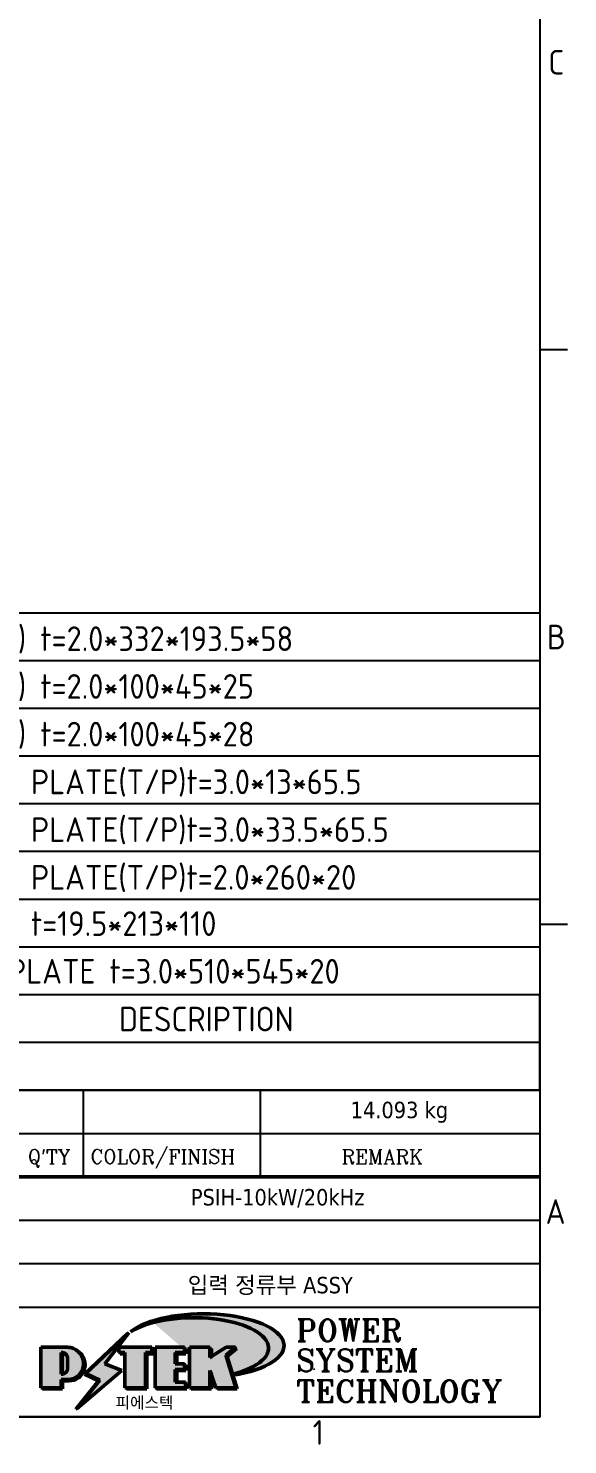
# Model space of a CAD drawing. Header units: inches. Extents: x 6934 to 18973, y 4254 to 7629.
# Drawn here: x 17697.6 to 17828.9, y 4273.2 to 4618.2 of the extents above; entities that cross this region are included whole.
import ezdxf
from ezdxf.enums import TextEntityAlignment as Align

# ---------------------------------------------------------------- set-up
doc = ezdxf.new("R2010")
doc.units = ezdxf.units.IN
doc.header["$MEASUREMENT"] = 0
doc.layers.add('입력 정류부 ASSY$0$경계(ISO)', color=7, linetype='Continuous', lineweight=25)
doc.layers.add('입력 정류부 ASSY$0$해치(ISO)', color=7, linetype='Continuous', lineweight=18)
doc.layers.add('입력 정류부 ASSY$0$기호(ISO)', color=5, linetype='Continuous', lineweight=25, true_color=0x0000ff)
doc.layers.add('입력 정류부 ASSY$0$제목(ISO)', color=5, linetype='Continuous', lineweight=50, true_color=0x0000ff)
doc.styles.add('입력 정류부 ASSY$0$HAN_370', font='', dxfattribs={"width": 2})
doc.styles.add('입력 정류부 ASSY$0$RC_284', font='ROMANC.shx')
doc.styles.add('입력 정류부 ASSY$0$ROMANT_294', font='romant.shx')
doc.styles.add('입력 정류부 ASSY$0$문자 텍스트_PSTEK_POSCO', font='isocp.shx')
doc.styles.add('입력 정류부 ASSY$0$텍스트 스타일198', font='tahoma.ttf')
doc.styles.get('입력 정류부 ASSY$0$HAN_370').set_extended_font_data('GulimChe')

# ---------------------------------------------------------------- blocks, each defined once
blk = doc.blocks.new('입력 정류부 ASSY$0$경계 Default Border')
at = {"layer": '입력 정류부 ASSY$0$경계(ISO)'}
for p, q in [((584.0000152587891, 140), (587.400016784668, 140)), ((584.0000152587891, 70), (587.400016784668, 70))]:
    blk.add_line(p, q, dxfattribs=at)
at = {"layer": '입력 정류부 ASSY$0$경계(ISO)', "flags": 128}
blk.add_lwpolyline([(10, 10), (10, 410), (584.0000152587891, 410), (584.0000152587891, 10), (10, 10)], dxfattribs=at)
at = {"layer": '입력 정류부 ASSY$0$경계(ISO)', "color": 2, "true_color": 0xffff00, "char_height": 3.00000011920929, "attachment_point": 7, "style": '입력 정류부 ASSY$0$문자 텍스트_PSTEK_POSCO'}
for s, insert in [('C', (585.0445395201642, 173.4713944559917)), ('B', (584.8782702028949, 103.4713944559917)), ('A', (584.7144008173592, 33.49284856929444)), ('1', (556.3610661041481, 6.59999988079071))]:
    blk.add_mtext(s, dxfattribs=dict(at, insert=insert))
blk = doc.blocks.new('입력 정류부 ASSY$0$제목 블록 PSTEK')
at = {"true_color": 0x848484}
for points in [[(317.2195697678507, 17.0593801673321), (322.0326348870767, 21.62682475217465), (322.2781991042243, 21.94392121864296), (317.0471853425802, 16.97985676345368), (318.7512090904202, 16.1899260703855), (316.0018030350395, 12.71868385740789), (316.3356552234328, 13.00206718743325), (318.9235935156908, 16.2694494742633)], [(321.9846681452406, 19.60711530335299), (321.4042753185749, 19.60711530335299), (321.4042753185749, 19.45905590879572), (321.9846681452406, 19.45905590879572)], [(324.6615819988275, 19.45905590879572), (325.4196460989604, 19.45905590879572), (325.4196460989604, 20.11051724484596), (325.2419748254881, 20.11051724484596), (325.2419748254881, 19.60711530335299), (324.4839107253602, 19.60711530335299), (324.4839107253602, 15.3430047401139), (322.1623394187076, 15.3430047401139), (322.1623394187076, 15.19494534555726), (324.6615819988275, 15.19494534555726)], [(328.2914414389548, 19.45905590879572), (329.4054050004294, 19.45905590879572), (329.4054050004294, 20.11051724484596), (329.2277337269622, 20.11051724484596), (329.2277337269622, 19.60711530335299), (328.1137701654877, 19.60711530335299), (328.1137701654877, 18.25543873810179), (328.2914414389548, 18.25543873810179)], [(332.5088862584528, 20.1105172448466), (332.3312149849806, 20.1105172448466), (332.3312149849806, 18.99741471888368), (332.5088862584528, 19.11081371413894)], [(335.6156307331414, 20.11051724484596), (335.2535118015555, 20.11051724484596), (334.2514536401189, 19.30614745124769), (335.4855464857051, 15.3430047401139), (333.1954852176545, 15.3430047401139), (333.2478643833523, 15.19494534555726), (335.6632177591723, 15.19494534555726), (334.4291249135862, 19.15808805669106)], [(328.2914414389548, 17.41554667867274), (329.4054050004294, 17.41554667867274), (329.4054050004294, 18.10737934354514), (329.2277337269622, 18.10737934354514), (329.2277337269622, 17.56360607323003), (328.1137701654877, 17.56360607323003), (328.1137701654877, 15.9944660761648), (328.2914414389548, 15.9944660761648)], [(332.5088862584528, 16.92964231796647), (332.3312149849806, 17.43186301645164), (332.3312149849806, 15.3430047401139), (330.0369607660135, 15.3430047401139), (330.0369607660135, 15.19494534555726), (332.5088862584528, 15.19494534555726)], [(329.5356972676428, 15.8464066816075), (329.3580259941756, 15.8464066816075), (329.3580259941756, 15.3430047401139), (325.8342124037171, 15.3430047401139), (325.8342124037171, 15.19494534555726), (329.5356972676428, 15.19494534555726)]]:
    blk.add_hatch(color=252, dxfattribs=at).paths.add_polyline_path(points)
at = {"true_color": 0x0000ff}
blk.add_hatch(color=5, dxfattribs=at).paths.add_polyline_path([(321.6183518841322, 17.4193704504104), (319.5281351041078, 18.24969419629727), (322.4505835294948, 22.02344462252142), (317.2195697678507, 17.0593801673321), (318.9235935156908, 16.2694494742633), (316.1741874603099, 12.79820726128571)])
at = {"true_color": 0xff0000}
h = blk.add_hatch(color=1, dxfattribs=at)
edge = h.paths.add_edge_path(flags=0)
edge.add_line((314.2242174273352, 19.60711530335299), (314.2242174273352, 17.00126995915134))
edge.add_line((314.2242174273352, 17.00126995915134), (314.3485873187598, 17.00126995915134))
edge.add_arc((314.3485873187598, 17.6527312952023), 0.6514613360509371, 270, 360)
edge.add_line((315.0000486548106, 17.6527312952023), (315.0000486548106, 18.95565396730211))
edge.add_arc((314.3485873187598, 18.95565396730212), 0.6514613360508712, 0, 90)
edge.add_line((314.3485873187598, 19.60711530335299), (314.2242174273352, 19.60711530335299))
edge = h.paths.add_edge_path()
edge.add_arc((314.9847713324306, 18.28938669179658), 1.969189947606664, 269.9999999999959, 450)
edge.add_line((314.9847713324306, 20.25857663940318), (311.7664314776902, 20.25857663940324))
edge.add_line((311.7664314776902, 20.25857663940324), (311.7664314776902, 15.3430047401139))
edge.add_line((311.7664314776902, 15.3430047401139), (314.2242174273352, 15.3430047401139))
edge.add_line((314.2242174273352, 15.3430047401139), (314.2242174273352, 16.32019674418991))
edge.add_line((314.2242174273352, 16.32019674418991), (314.9847713324307, 16.32019674418991))
at = {"true_color": 0x848484}
h = blk.add_hatch(color=252, dxfattribs=at)
edge = h.paths.add_edge_path()
edge.add_arc((314.9847713324309, 18.28938669179657), 1.969189947606666, 270, 406.8278729790604)
edge.add_arc((315.1624426058984, 18.1413272972396), 1.969189947606962, -90, 53.560984836317004, ccw=False)
edge.add_line((315.1624426058984, 16.17213734963263), (314.4018887008024, 16.17213734963263))
edge.add_line((314.4018887008024, 16.17213734963263), (314.4018887008024, 15.19494534555726))
edge.add_line((314.4018887008024, 15.19494534555726), (311.9441027511573, 15.19494534555726))
edge.add_line((311.9441027511573, 15.19494534555726), (311.9441027511573, 15.3430047401139))
edge.add_line((311.9441027511573, 15.3430047401139), (314.2242174273352, 15.3430047401139))
edge.add_line((314.2242174273352, 15.3430047401139), (314.2242174273352, 16.32019674418991))
edge.add_line((314.2242174273352, 16.32019674418991), (314.9847713324309, 16.32019674418991))
h = blk.add_hatch(color=252, dxfattribs=at)
edge = h.paths.add_edge_path()
edge.add_line((314.4018887008024, 19.45905590879572), (314.5262585922315, 19.45905590879572))
edge.add_arc((314.5262585922314, 18.80759457274939), 0.6514613360463194, 60.4189348879147, 90.00000000000318, ccw=False)
edge.add_arc((314.3485873187602, 18.95565396730057), 0.6514613360524251, 39.96992292766206, 90.00000000009999)
edge.add_line((314.3485873187591, 19.60711530335307), (314.2242174273352, 19.60711530335298))
edge.add_line((314.2242174273352, 19.60711530335299), (314.2242174273352, 17.00126995915134))
edge.add_line((314.2242174273352, 17.00126995915134), (314.3485873187591, 17.00126995915134))
edge.add_arc((314.3485873187568, 17.652731295233), 0.6514613360816299, 270.0000000002, 274.6930825552478)
edge.add_line((314.4018887008024, 17.0034541317032), (314.4018887008024, 19.45905590879572))
at = {"true_color": 0xff0000}
for points in [[(324.4839107253602, 19.60711530335299), (325.2419748254881, 19.60711530335299), (325.2419748254881, 20.25857663940324), (321.2266040451076, 20.25857663940324), (321.2266040451076, 19.60711530335299), (321.9846681452406, 19.60711530335299), (321.9846681452406, 15.3430047401139), (324.4839107253602, 15.3430047401139)], [(329.2277337269622, 20.25857663940324), (325.65654113025, 20.25857663940324), (325.65654113025, 15.3430047401139), (329.3580259941756, 15.3430047401139), (329.3580259941756, 15.9944660761648), (328.1137701654877, 15.9944660761648), (328.1137701654877, 17.56360607323003), (329.2277337269622, 17.56360607323003), (329.2277337269622, 18.25543873810179), (328.1137701654877, 18.25543873810179), (328.1137701654877, 19.60711530335299), (329.2277337269622, 19.60711530335299)], [(332.3312149849806, 20.25857663940324), (329.8592894925411, 20.25857663940324), (329.8592894925411, 15.3430047401139), (332.3312149849806, 15.3430047401139), (332.3312149849806, 17.4318630164523), (333.0701931098801, 15.3430047401139), (335.4855464857051, 15.3430047401139), (334.2514536401189, 19.30614745124769), (335.4379594596742, 20.25857663940324), (334.3071782107978, 20.25857663940324), (332.3312149849806, 18.99741471888304)]]:
    blk.add_hatch(color=1, dxfattribs=at).paths.add_polyline_path(points)
at = {"layer": '입력 정류부 ASSY$0$해치(ISO)', "true_color": 0x27d1fc}
h = blk.add_hatch(color=140, dxfattribs=at)
edge = h.paths.add_edge_path()
edge.add_ellipse((330.3660919371412, 20.15576403068321), major_axis=(9.100907360794343, 0), ratio=0.4069904968023172, start_angle=301.3098473703837, end_angle=507.7436900681698)
edge.add_ellipse((331.5340919371412, 20.4634168429492), major_axis=(-9.82350664112931, 0), ratio=0.3942600559756514, start_angle=111.51207141178469, end_angle=334.47025347086895, ccw=False)
edge.add_line((335.1363447531188, 16.8601935978785), (335.0955236905705, 16.99119398620872))
at = {"color": 180, "true_color": 0x3f00ff}
for p, q in [((182.4757929790549, 51.56524660363496), (372.4757929537551, 51.56524660363496)), ((316.9044520275131, 51.56524660363496), (316.9044520275127, 41.00524660363494)), ((338.4566026226726, 51.56524660363496), (338.4566026226727, 41.00524660363494)), ((372.4757929537551, 51.56524660363496), (372.4757929537551, 11.79100474011389)), ((182.475792979055, 46.2852466036349), (372.4757929537551, 46.28524660363492)), ((206.451475290024, 35.72524660363497), (372.4757929537551, 35.72524660363497)), ((255.917593136736, 30.44524660363498), (372.4757929537552, 30.44524660363501)), ((255.9175931367359, 25.16524660363502), (372.4757929537552, 25.165246603635)), ((182.475792979055, 11.79100474011392), (372.4757929537551, 11.79100474011389))]:
    blk.add_line(p, q, dxfattribs=at)
at = {"color": 7, "lineweight": 50}
blk.add_line((206.451475290024, 41.00524660363494), (372.4757929537551, 41.00524660363496), dxfattribs=at)
at = {"color": 7}
for p, q in [((322.2781991042243, 21.94392121864296), (317.0471853425802, 16.97985676345368)), ((322.4505835294948, 22.02344462252142), (317.2195697678507, 17.0593801673321)), ((317.2195697678507, 17.0593801673321), (322.0326348870767, 21.62682475217465)), ((319.5281351041078, 18.24969419629727), (322.4505835294948, 22.02344462252142)), ((322.0326348870767, 21.62682475217465), (322.2781991042243, 21.94392121864296)), ((311.7664314776902, 20.25900474011391), (311.7664314776902, 15.34300474011391)), ((314.9847713324309, 20.25857663940324), (311.7664314776902, 20.25857663940324)), ((314.9847713324309, 20.25857663940324), (311.7664314776902, 20.25857663940324)), ((311.7664314776902, 20.25857663940324), (311.7664314776902, 15.3430047401139)), ((314.2242174273352, 17.00126995915134), (314.2242174273352, 19.60711530335299)), ((314.2242174273352, 19.60711530335299), (314.3485873187591, 19.60711530335299)), ((314.3485873187591, 19.60711530335299), (314.2242174273352, 19.60711530335299)), ((314.2242174273352, 19.60711530335299), (314.2242174273352, 17.00126995915134)), ((314.2242174273352, 17.00126995915134), (314.2242174273352, 19.60711530335299)), ((314.2242174273352, 19.60711530335299), (314.3485873187591, 19.60711530335299)), ((314.4018887008024, 19.45905590879572), (314.5262585922314, 19.45905590879572)), ((314.4018887008024, 17.0034541317032), (314.4018887008024, 19.45905590879572)), ((325.2419748254881, 20.25857663940324), (321.2266040451076, 20.25857663940324)), ((321.2266040451076, 20.25857663940324), (321.2266040451076, 19.60711530335299)), ((325.2419748254881, 20.25857663940324), (321.2266040451076, 20.25857663940324)), ((321.2266040451076, 20.25857663940324), (321.2266040451076, 19.60711530335299)), ((321.2266040451076, 19.60711530335299), (321.9846681452406, 19.60711530335299)), ((321.2266040451076, 19.60711530335299), (321.9846681452406, 19.60711530335299)), ((321.4042753185749, 19.60711530335299), (321.4042753185749, 19.45905590879572)), ((321.9846681452406, 19.60711530335299), (321.4042753185749, 19.60711530335299)), ((321.4042753185749, 19.45905590879572), (321.9846681452406, 19.45905590879572)), ((321.9846681452406, 19.60711530335299), (321.9846681452406, 15.3430047401139)), ((321.9846681452406, 19.45905590879572), (321.9846681452406, 19.60711530335299)), ((321.9846681452406, 19.60711530335299), (321.9846681452406, 15.3430047401139)), ((324.4839107253602, 19.60711530335299), (325.2419748254881, 19.60711530335299)), ((324.4839107253602, 15.3430047401139), (324.4839107253602, 19.60711530335299)), ((325.2419748254881, 19.60711530335299), (324.4839107253602, 19.60711530335299)), ((324.4839107253602, 19.60711530335299), (324.4839107253602, 15.3430047401139)), ((324.4839107253602, 19.60711530335299), (325.2419748254881, 19.60711530335299)), ((324.4839107253602, 15.3430047401139), (324.4839107253602, 19.60711530335299)), ((324.6615819988275, 19.45905590879572), (325.4196460989604, 19.45905590879572)), ((324.6615819988275, 15.19494534555726), (324.6615819988275, 19.45905590879572)), ((325.2419748254881, 19.60711530335299), (325.2419748254881, 20.25857663940324)), ((325.2419748254881, 19.60711530335299), (325.2419748254881, 20.25857663940324)), ((325.4196460989604, 20.11051724484596), (325.2419748254881, 20.11051724484596)), ((325.2419748254881, 20.11051724484596), (325.2419748254881, 19.60711530335299)), ((325.4196460989604, 19.45905590879572), (325.4196460989604, 20.11051724484596)), ((329.2277337269622, 20.25857663940324), (325.65654113025, 20.25857663940324)), ((325.65654113025, 20.25857663940324), (325.65654113025, 15.3430047401139)), ((325.65654113025, 20.25857663940324), (325.65654113025, 15.3430047401139)), ((329.2277337269622, 20.25857663940324), (325.65654113025, 20.25857663940324)), ((328.1137701654877, 18.25543873810179), (328.1137701654877, 19.60711530335299)), ((328.1137701654877, 19.60711530335299), (329.2277337269622, 19.60711530335299)), ((329.2277337269622, 19.60711530335299), (328.1137701654877, 19.60711530335299)), ((328.1137701654877, 19.60711530335299), (328.1137701654877, 18.25543873810179)), ((328.1137701654877, 18.25543873810179), (328.1137701654877, 19.60711530335299)), ((328.1137701654877, 19.60711530335299), (329.2277337269622, 19.60711530335299)), ((328.2914414389548, 18.25543873810179), (328.2914414389548, 19.45905590879572)), ((328.2914414389548, 19.45905590879572), (329.4054050004294, 19.45905590879572)), ((329.2277337269622, 19.60711530335299), (329.2277337269622, 20.25857663940324)), ((329.2277337269622, 19.60711530335299), (329.2277337269622, 20.25857663940324)), ((329.4054050004294, 20.11051724484596), (329.2277337269622, 20.11051724484596)), ((329.2277337269622, 20.11051724484596), (329.2277337269622, 19.60711530335299)), ((329.4054050004294, 19.45905590879572), (329.4054050004294, 20.11051724484596)), ((332.3312149849806, 20.25857663940324), (329.8592894925411, 20.25857663940324)), ((329.8592894925411, 20.25857663940324), (329.8592894925411, 15.3430047401139)), ((329.8592894925411, 20.25857663940324), (329.8592894925411, 15.3430047401139)), ((332.3312149849806, 20.25857663940324), (329.8592894925411, 20.25857663940324)), ((334.3071782107978, 20.25857663940324), (332.3312149849806, 18.99741471888304)), ((332.3312149849806, 18.99741471888304), (332.3312149849806, 20.25857663940324)), ((334.3071782107978, 20.25857663940324), (332.3312149849806, 18.99741471888304)), ((332.3312149849806, 18.99741471888304), (332.3312149849806, 20.25857663940324)), ((332.5088862584528, 20.1105172448466), (332.3312149849806, 20.1105172448466)), ((332.3312149849806, 20.1105172448466), (332.3312149849806, 18.99741471888368)), ((332.3312149849806, 18.99741471888368), (332.5088862584528, 19.11081371413894)), ((332.5088862584528, 19.11081371413894), (332.5088862584528, 20.1105172448466)), ((334.2514536401189, 19.30614745124769), (335.4379594596742, 20.25857663940324)), ((334.2514536401189, 19.30614745124769), (335.4379594596742, 20.25857663940324)), ((335.2535118015555, 20.11051724484596), (334.2514536401189, 19.30614745124769)), ((335.4855464857051, 15.3430047401139), (334.2514536401189, 19.30614745124769)), ((334.2514536401189, 19.30614745124769), (335.4855464857051, 15.3430047401139)), ((335.4855464857051, 15.3430047401139), (334.2514536401189, 19.30614745124769)), ((335.4379594596742, 20.25857663940324), (334.3071782107978, 20.25857663940324)), ((335.4379594596742, 20.25857663940324), (334.3071782107978, 20.25857663940324)), ((334.4291249135862, 19.15808805669104), (335.6156307331414, 20.11051724484596)), ((335.6632177591723, 15.19494534555726), (334.4291249135862, 19.15808805669104)), ((335.6156307331414, 20.11051724484596), (335.2535118015555, 20.11051724484596)), ((315.0000486548106, 18.95565396730275), (315.0000486548106, 17.65273129520161)), ((315.0000486548106, 18.95565396730275), (315.0000486548106, 17.65273129520161)), ((316.1741874603099, 12.79820726128571), (321.6183518841322, 17.4193704504104)), ((321.6183518841322, 17.4193704504104), (319.5281351041078, 18.24969419629727)), ((329.2277337269622, 18.25543873810179), (328.1137701654877, 18.25543873810179)), ((328.1137701654877, 18.25543873810179), (328.2914414389548, 18.25543873810179)), ((329.2277337269622, 18.25543873810179), (328.1137701654877, 18.25543873810179)), ((328.1137701654877, 17.56360607323003), (329.2277337269622, 17.56360607323003)), ((328.1137701654877, 15.9944660761648), (328.1137701654877, 17.56360607323003)), ((329.2277337269622, 17.56360607323003), (328.1137701654877, 17.56360607323003)), ((328.1137701654877, 17.56360607323003), (328.1137701654877, 15.9944660761648)), ((328.1137701654877, 17.56360607323003), (329.2277337269622, 17.56360607323003)), ((328.1137701654877, 15.9944660761648), (328.1137701654877, 17.56360607323003)), ((328.2914414389548, 15.9944660761648), (328.2914414389548, 17.41554667867274)), ((328.2914414389548, 17.41554667867274), (329.4054050004294, 17.41554667867274)), ((329.2277337269622, 17.56360607323003), (329.2277337269622, 18.25543873810179)), ((329.2277337269622, 17.56360607323003), (329.2277337269622, 18.25543873810179)), ((329.4054050004294, 18.10737934354514), (329.2277337269622, 18.10737934354514)), ((329.2277337269622, 18.10737934354514), (329.2277337269622, 17.56360607323003)), ((329.4054050004294, 17.41554667867274), (329.4054050004294, 18.10737934354514)), ((332.3312149849806, 17.4318630164523), (333.0701931098801, 15.3430047401139)), ((332.3312149849806, 15.3430047401139), (332.3312149849806, 17.4318630164523)), ((332.5088862584528, 16.92964231796647), (332.3312149849806, 17.43186301645164)), ((332.3312149849806, 17.43186301645164), (332.3312149849806, 15.3430047401139)), ((332.3312149849806, 17.4318630164523), (333.0701931098801, 15.3430047401139)), ((332.3312149849806, 15.3430047401139), (332.3312149849806, 17.4318630164523)), ((345.0447381189468, 17.50375595811051), (344.9867755289346, 17.689895936919)), ((314.3485873187591, 17.00126995915134), (314.2242174273352, 17.00126995915134)), ((314.2242174273352, 17.00126995915134), (314.3485873187591, 17.00126995915134)), ((314.3485873187591, 17.00126995915134), (314.2242174273352, 17.00126995915134)), ((314.2242174273352, 16.32019674418991), (314.9847713324309, 16.32019674418991)), ((314.2242174273352, 15.3430047401139), (314.2242174273352, 16.32019674418991)), ((314.9847713324309, 16.32019674418991), (314.2242174273352, 16.32019674418991)), ((314.2242174273352, 16.32019674418991), (314.2242174273352, 15.3430047401139)), ((314.2242174273352, 16.32019674418991), (314.9847713324309, 16.32019674418991)), ((314.2242174273352, 15.3430047401139), (314.2242174273352, 16.32019674418991)), ((314.4018887008024, 16.17213734963263), (315.162442605898, 16.17213734963263)), ((314.4018887008024, 15.19494534555726), (314.4018887008024, 16.17213734963263)), ((318.7512090904202, 16.1899260703855), (316.0018030350395, 12.71868385740789)), ((318.9235935156908, 16.2694494742633), (316.1741874603099, 12.79820726128571)), ((316.3356552234328, 13.00206718743325), (318.9235935156908, 16.2694494742633)), ((317.0471853425802, 16.97985676345368), (318.7512090904202, 16.1899260703855)), ((318.9235935156908, 16.2694494742633), (317.2195697678507, 17.0593801673321)), ((317.2195697678507, 17.0593801673321), (318.9235935156908, 16.2694494742633)), ((329.3580259941756, 15.9944660761648), (328.1137701654877, 15.9944660761648)), ((328.1137701654877, 15.9944660761648), (328.2914414389548, 15.9944660761648)), ((329.3580259941756, 15.9944660761648), (328.1137701654877, 15.9944660761648)), ((329.3580259941756, 15.3430047401139), (329.3580259941756, 15.9944660761648)), ((329.3580259941756, 15.3430047401139), (329.3580259941756, 15.9944660761648)), ((329.5356972676428, 15.8464066816075), (329.3580259941756, 15.8464066816075)), ((329.3580259941756, 15.8464066816075), (329.3580259941756, 15.3430047401139)), ((329.5356972676428, 15.19494534555726), (329.5356972676428, 15.8464066816075)), ((332.5088862584528, 15.19494534555726), (332.5088862584528, 16.92964231796647)), ((311.7664314776902, 15.3430047401139), (314.2242174273352, 15.3430047401139)), ((311.7664314776902, 15.3430047401139), (314.2242174273352, 15.3430047401139)), ((314.2242174273352, 15.3430047401139), (311.9441027511573, 15.3430047401139)), ((311.9441027511573, 15.3430047401139), (311.9441027511573, 15.19494534555726)), ((311.9441027511573, 15.19494534555726), (314.4018887008024, 15.19494534555726)), ((321.9846681452406, 15.3430047401139), (324.4839107253602, 15.3430047401139)), ((321.9846681452406, 15.3430047401139), (324.4839107253602, 15.3430047401139)), ((324.4839107253602, 15.3430047401139), (322.1623394187076, 15.3430047401139)), ((322.1623394187076, 15.3430047401139), (322.1623394187076, 15.19494534555726)), ((322.1623394187076, 15.19494534555726), (324.6615819988275, 15.19494534555726)), ((325.65654113025, 15.3430047401139), (329.3580259941756, 15.3430047401139)), ((325.65654113025, 15.3430047401139), (329.3580259941756, 15.3430047401139)), ((329.3580259941756, 15.3430047401139), (325.8342124037171, 15.3430047401139)), ((325.8342124037171, 15.3430047401139), (325.8342124037171, 15.19494534555726)), ((325.8342124037171, 15.19494534555726), (329.5356972676428, 15.19494534555726)), ((329.8592894925411, 15.3430047401139), (332.3312149849806, 15.3430047401139)), ((329.8592894925411, 15.3430047401139), (332.3312149849806, 15.3430047401139)), ((332.3312149849806, 15.3430047401139), (330.0369607660135, 15.3430047401139)), ((330.0369607660135, 15.3430047401139), (330.0369607660135, 15.19494534555726)), ((330.0369607660135, 15.19494534555726), (332.5088862584528, 15.19494534555726)), ((333.0701931098801, 15.3430047401139), (335.4855464857051, 15.3430047401139)), ((333.0701931098801, 15.3430047401139), (335.4855464857051, 15.3430047401139)), ((335.4855464857051, 15.3430047401139), (333.1954852176545, 15.3430047401139)), ((333.1954852176545, 15.3430047401139), (333.2478643833523, 15.19494534555726)), ((333.2478643833523, 15.19494534555726), (335.6632177591723, 15.19494534555726)), ((316.0018030350395, 12.71868385740789), (316.3356552234328, 13.00206718743325))]:
    blk.add_line(p, q, dxfattribs=at)
at = {"color": 5, "true_color": 0x0000ff}
for p, q in [((322.4505835294948, 22.02344462252142), (317.2195697678507, 17.0593801673321)), ((319.5281351041078, 18.24969419629727), (322.4505835294948, 22.02344462252142)), ((316.1741874603099, 12.79820726128571), (321.6183518841322, 17.4193704504104)), ((321.6183518841322, 17.4193704504104), (319.5281351041078, 18.24969419629727)), ((318.9235935156908, 16.2694494742633), (316.1741874603099, 12.79820726128571)), ((317.2195697678507, 17.0593801673321), (318.9235935156908, 16.2694494742633))]:
    blk.add_line(p, q, dxfattribs=at)
at = {"color": 1, "true_color": 0xff0000}
for p, q in [((314.9847713324309, 20.25857663940324), (311.7664314776902, 20.25857663940324)), ((311.7664314776902, 20.25857663940324), (311.7664314776902, 15.3430047401139)), ((314.2242174273352, 17.00126995915134), (314.2242174273352, 19.60711530335299)), ((314.2242174273352, 19.60711530335299), (314.3485873187591, 19.60711530335299)), ((325.2419748254881, 20.25857663940324), (321.2266040451076, 20.25857663940324)), ((321.2266040451076, 20.25857663940324), (321.2266040451076, 19.60711530335299)), ((321.2266040451076, 19.60711530335299), (321.9846681452406, 19.60711530335299)), ((321.9846681452406, 19.60711530335299), (321.9846681452406, 15.3430047401139)), ((324.4839107253602, 19.60711530335299), (325.2419748254881, 19.60711530335299)), ((324.4839107253602, 15.3430047401139), (324.4839107253602, 19.60711530335299)), ((325.2419748254881, 19.60711530335299), (325.2419748254881, 20.25857663940324)), ((329.2277337269622, 20.25857663940324), (325.65654113025, 20.25857663940324)), ((325.65654113025, 20.25857663940324), (325.65654113025, 15.3430047401139)), ((328.1137701654877, 18.25543873810179), (328.1137701654877, 19.60711530335299)), ((328.1137701654877, 19.60711530335299), (329.2277337269622, 19.60711530335299)), ((329.2277337269622, 19.60711530335299), (329.2277337269622, 20.25857663940324)), ((332.3312149849806, 20.25857663940324), (329.8592894925411, 20.25857663940324)), ((329.8592894925411, 20.25857663940324), (329.8592894925411, 15.3430047401139)), ((334.3071782107978, 20.25857663940324), (332.3312149849806, 18.99741471888304)), ((332.3312149849806, 18.99741471888304), (332.3312149849806, 20.25857663940324)), ((334.2514536401189, 19.30614745124769), (335.4379594596742, 20.25857663940324)), ((335.4855464857051, 15.3430047401139), (334.2514536401189, 19.30614745124769)), ((335.4379594596742, 20.25857663940324), (334.3071782107978, 20.25857663940324)), ((315.0000486548106, 18.95565396730275), (315.0000486548106, 17.65273129520161)), ((329.2277337269622, 18.25543873810179), (328.1137701654877, 18.25543873810179)), ((328.1137701654877, 17.56360607323003), (329.2277337269622, 17.56360607323003)), ((328.1137701654877, 15.9944660761648), (328.1137701654877, 17.56360607323003)), ((329.2277337269622, 17.56360607323003), (329.2277337269622, 18.25543873810179)), ((332.3312149849806, 17.4318630164523), (333.0701931098801, 15.3430047401139)), ((332.3312149849806, 15.3430047401139), (332.3312149849806, 17.4318630164523)), ((314.3485873187591, 17.00126995915134), (314.2242174273352, 17.00126995915134)), ((314.2242174273352, 16.32019674418991), (314.9847713324309, 16.32019674418991)), ((314.2242174273352, 15.3430047401139), (314.2242174273352, 16.32019674418991)), ((329.3580259941756, 15.9944660761648), (328.1137701654877, 15.9944660761648)), ((329.3580259941756, 15.3430047401139), (329.3580259941756, 15.9944660761648)), ((311.7664314776902, 15.3430047401139), (314.2242174273352, 15.3430047401139)), ((321.9846681452406, 15.3430047401139), (324.4839107253602, 15.3430047401139)), ((325.65654113025, 15.3430047401139), (329.3580259941756, 15.3430047401139)), ((329.8592894925411, 15.3430047401139), (332.3312149849806, 15.3430047401139)), ((333.0701931098801, 15.3430047401139), (335.4855464857051, 15.3430047401139))]:
    blk.add_line(p, q, dxfattribs=at)
at = {"color": 7}
for centre, radius, start, end in [((314.3485873187598, 18.95565396730211), 0.6514613360508712, 0, 90), ((314.3485873187602, 18.95565396730057), 0.6514613360524251, 39.96992292766117, 90), ((314.3485873187598, 18.95565396730212), 0.6514613360508712, 0, 90), ((314.5262585922314, 18.80759457274939), 0.6514613360463193, 60.41893488791137, 90), ((314.9847713324309, 18.28938669179658), 1.969189947606665, 270, 90), ((314.9847713324309, 18.28938669179658), 1.969189947606665, 270, 90), ((314.9847713324307, 18.2893866917965), 1.969189947606594, 270, 46.82787297909833), ((315.1624426058984, 18.1413272972396), 1.969189947606961, 270, 53.56098483636067), ((314.3485873187597, 17.65273129520228), 0.6514613360509381, 270, 0), ((314.3485873187598, 17.6527312952023), 0.6514613360509381, 270, 0), ((314.3485873187568, 17.652731295233), 0.6514613360816299, 270, 274.6930825552478)]:
    blk.add_arc(centre, radius, start, end, dxfattribs=at)
at = {"color": 1, "true_color": 0xff0000}
for centre, radius, start, end in [((314.3485873187598, 18.95565396730211), 0.6514613360508712, 0, 90), ((314.9847713324309, 18.28938669179657), 1.969189947606665, 270, 90), ((314.3485873187598, 17.6527312952023), 0.6514613360509381, 270, 0)]:
    blk.add_arc(centre, radius, start, end, dxfattribs=at)
at = {"layer": '입력 정류부 ASSY$0$제목(ISO)'}
for p, q in [((322.2781991042243, 21.94392121864296), (317.0471853425802, 16.97985676345368)), ((322.4505835294948, 22.02344462252142), (317.2195697678507, 17.0593801673321)), ((317.2195697678507, 17.0593801673321), (322.0326348870767, 21.62682475217465)), ((319.5281351041078, 18.24969419629727), (322.4505835294948, 22.02344462252142)), ((322.0326348870767, 21.62682475217465), (322.2781991042243, 21.94392121864296)), ((314.9847713324306, 20.25857663940324), (311.7664314776902, 20.25857663940324)), ((311.7664314776902, 20.25857663940324), (311.7664314776902, 15.3430047401139)), ((314.2242174273352, 17.00126995915134), (314.2242174273352, 19.60711530335299)), ((314.2242174273352, 19.60711530335299), (314.3485873187598, 19.60711530335299)), ((314.3485873187591, 19.60711530335299), (314.2242174273352, 19.60711530335299)), ((314.2242174273352, 19.60711530335299), (314.2242174273352, 17.00126995915134)), ((314.4018887008024, 19.45905590879572), (314.5262585922314, 19.45905590879572)), ((314.4018887008024, 17.0034541317032), (314.4018887008024, 19.45905590879572)), ((325.2419748254881, 20.25857663940324), (321.2266040451076, 20.25857663940324)), ((321.2266040451076, 20.25857663940324), (321.2266040451076, 19.60711530335299)), ((321.2266040451076, 19.60711530335299), (321.9846681452406, 19.60711530335299)), ((321.9846681452406, 19.60711530335299), (321.4042753185749, 19.60711530335299)), ((321.4042753185749, 19.60711530335299), (321.4042753185749, 19.45905590879572)), ((321.4042753185749, 19.45905590879572), (321.9846681452406, 19.45905590879572)), ((321.9846681452406, 19.60711530335299), (321.9846681452406, 15.3430047401139)), ((321.9846681452406, 19.45905590879572), (321.9846681452406, 19.60711530335299)), ((324.4839107253602, 19.60711530335299), (325.2419748254881, 19.60711530335299)), ((324.4839107253602, 15.3430047401139), (324.4839107253602, 19.60711530335299)), ((325.2419748254881, 19.60711530335299), (324.4839107253602, 19.60711530335299)), ((324.4839107253602, 19.60711530335299), (324.4839107253602, 15.3430047401139)), ((324.6615819988275, 19.45905590879572), (325.4196460989604, 19.45905590879572)), ((324.6615819988275, 15.19494534555726), (324.6615819988275, 19.45905590879572)), ((325.2419748254881, 19.60711530335299), (325.2419748254881, 20.25857663940324)), ((325.4196460989604, 20.11051724484596), (325.2419748254881, 20.11051724484596)), ((325.2419748254881, 20.11051724484596), (325.2419748254881, 19.60711530335299)), ((325.4196460989604, 19.45905590879572), (325.4196460989604, 20.11051724484596)), ((329.2277337269622, 20.25857663940324), (325.65654113025, 20.25857663940324)), ((325.65654113025, 20.25857663940324), (325.65654113025, 15.3430047401139)), ((328.1137701654877, 18.25543873810179), (328.1137701654877, 19.60711530335299)), ((328.1137701654877, 19.60711530335299), (329.2277337269622, 19.60711530335299)), ((329.2277337269622, 19.60711530335299), (328.1137701654877, 19.60711530335299)), ((328.1137701654877, 19.60711530335299), (328.1137701654877, 18.25543873810179)), ((328.2914414389548, 19.45905590879572), (329.4054050004294, 19.45905590879572)), ((328.2914414389548, 18.25543873810179), (328.2914414389548, 19.45905590879572)), ((329.2277337269622, 19.60711530335299), (329.2277337269622, 20.25857663940324)), ((329.4054050004294, 20.11051724484596), (329.2277337269622, 20.11051724484596)), ((329.2277337269622, 20.11051724484596), (329.2277337269622, 19.60711530335299)), ((329.4054050004294, 19.45905590879572), (329.4054050004294, 20.11051724484596)), ((332.3312149849806, 20.25857663940324), (329.8592894925411, 20.25857663940324)), ((329.8592894925411, 20.25857663940324), (329.8592894925411, 15.3430047401139)), ((334.3071782107978, 20.25857663940324), (332.3312149849806, 18.99741471888304)), ((332.3312149849806, 18.99741471888304), (332.3312149849806, 20.25857663940324)), ((332.5088862584528, 20.1105172448466), (332.3312149849806, 20.1105172448466)), ((332.3312149849806, 20.1105172448466), (332.3312149849806, 18.99741471888368)), ((332.3312149849806, 18.99741471888368), (332.5088862584528, 19.11081371413894)), ((332.5088862584528, 19.11081371413894), (332.5088862584528, 20.1105172448466)), ((334.2514536401189, 19.30614745124769), (335.4379594596742, 20.25857663940324)), ((335.2535118015555, 20.11051724484596), (334.2514536401189, 19.30614745124769)), ((335.4855464857051, 15.3430047401139), (334.2514536401189, 19.30614745124769)), ((334.2514536401189, 19.30614745124769), (335.4855464857051, 15.3430047401139)), ((335.4379594596742, 20.25857663940324), (334.3071782107978, 20.25857663940324)), ((334.4291249135862, 19.15808805669106), (335.6156307331414, 20.11051724484596)), ((335.6632177591723, 15.19494534555726), (334.4291249135862, 19.15808805669106)), ((335.6156307331414, 20.11051724484596), (335.2535118015555, 20.11051724484596)), ((315.0000486548106, 18.95565396730211), (315.0000486548106, 17.6527312952023)), ((316.1741874603099, 12.79820726128571), (321.6183518841322, 17.4193704504104)), ((321.6183518841322, 17.4193704504104), (319.5281351041078, 18.24969419629727)), ((329.2277337269622, 18.25543873810179), (328.1137701654877, 18.25543873810179)), ((328.1137701654877, 18.25543873810179), (328.2914414389548, 18.25543873810179)), ((328.1137701654877, 15.9944660761648), (328.1137701654877, 17.56360607323003)), ((328.1137701654877, 17.56360607323003), (329.2277337269622, 17.56360607323003)), ((329.2277337269622, 17.56360607323003), (328.1137701654877, 17.56360607323003)), ((328.1137701654877, 17.56360607323003), (328.1137701654877, 15.9944660761648)), ((328.2914414389548, 17.41554667867274), (329.4054050004294, 17.41554667867274)), ((328.2914414389548, 15.9944660761648), (328.2914414389548, 17.41554667867274)), ((329.2277337269622, 17.56360607323003), (329.2277337269622, 18.25543873810179)), ((329.4054050004294, 18.10737934354514), (329.2277337269622, 18.10737934354514)), ((329.2277337269622, 18.10737934354514), (329.2277337269622, 17.56360607323003)), ((329.4054050004294, 17.41554667867274), (329.4054050004294, 18.10737934354514)), ((332.3312149849806, 15.3430047401139), (332.3312149849806, 17.4318630164523)), ((332.3312149849806, 17.4318630164523), (333.0701931098801, 15.3430047401139)), ((332.5088862584528, 16.92964231796647), (332.3312149849806, 17.43186301645164)), ((332.3312149849806, 17.43186301645164), (332.3312149849806, 15.3430047401139)), ((314.3485873187598, 17.00126995915134), (314.2242174273352, 17.00126995915134)), ((314.2242174273352, 17.00126995915134), (314.3485873187591, 17.00126995915134)), ((314.2242174273352, 15.3430047401139), (314.2242174273352, 16.32019674418991)), ((314.2242174273352, 16.32019674418991), (314.9847713324307, 16.32019674418991)), ((314.9847713324309, 16.32019674418991), (314.2242174273352, 16.32019674418991)), ((314.2242174273352, 16.32019674418991), (314.2242174273352, 15.3430047401139)), ((314.4018887008024, 15.19494534555726), (314.4018887008024, 16.17213734963263)), ((314.4018887008024, 16.17213734963263), (315.1624426058984, 16.17213734963263)), ((318.7512090904202, 16.1899260703855), (316.0018030350395, 12.71868385740789)), ((318.9235935156908, 16.2694494742633), (316.1741874603099, 12.79820726128571)), ((316.3356552234328, 13.00206718743325), (318.9235935156908, 16.2694494742633)), ((317.0471853425802, 16.97985676345368), (318.7512090904202, 16.1899260703855)), ((317.2195697678507, 17.0593801673321), (318.9235935156908, 16.2694494742633)), ((318.9235935156908, 16.2694494742633), (317.2195697678507, 17.0593801673321)), ((329.3580259941756, 15.9944660761648), (328.1137701654877, 15.9944660761648)), ((328.1137701654877, 15.9944660761648), (328.2914414389548, 15.9944660761648)), ((329.3580259941756, 15.3430047401139), (329.3580259941756, 15.9944660761648)), ((329.5356972676428, 15.8464066816075), (329.3580259941756, 15.8464066816075)), ((329.3580259941756, 15.8464066816075), (329.3580259941756, 15.3430047401139)), ((329.5356972676428, 15.19494534555726), (329.5356972676428, 15.8464066816075)), ((332.5088862584528, 15.19494534555726), (332.5088862584528, 16.92964231796647)), ((311.7664314776902, 15.3430047401139), (314.2242174273352, 15.3430047401139)), ((314.2242174273352, 15.3430047401139), (311.9441027511573, 15.3430047401139)), ((311.9441027511573, 15.3430047401139), (311.9441027511573, 15.19494534555726)), ((311.9441027511573, 15.19494534555726), (314.4018887008024, 15.19494534555726)), ((321.9846681452406, 15.3430047401139), (324.4839107253602, 15.3430047401139)), ((324.4839107253602, 15.3430047401139), (322.1623394187076, 15.3430047401139)), ((322.1623394187076, 15.3430047401139), (322.1623394187076, 15.19494534555726)), ((322.1623394187076, 15.19494534555726), (324.6615819988275, 15.19494534555726)), ((325.65654113025, 15.3430047401139), (329.3580259941756, 15.3430047401139)), ((329.3580259941756, 15.3430047401139), (325.8342124037171, 15.3430047401139)), ((325.8342124037171, 15.3430047401139), (325.8342124037171, 15.19494534555726)), ((325.8342124037171, 15.19494534555726), (329.5356972676428, 15.19494534555726)), ((329.8592894925411, 15.3430047401139), (332.3312149849806, 15.3430047401139)), ((332.3312149849806, 15.3430047401139), (330.0369607660135, 15.3430047401139)), ((330.0369607660135, 15.3430047401139), (330.0369607660135, 15.19494534555726)), ((330.0369607660135, 15.19494534555726), (332.5088862584528, 15.19494534555726)), ((333.0701931098801, 15.3430047401139), (335.4855464857051, 15.3430047401139)), ((335.4855464857051, 15.3430047401139), (333.1954852176545, 15.3430047401139)), ((333.1954852176545, 15.3430047401139), (333.2478643833523, 15.19494534555726)), ((333.2478643833523, 15.19494534555726), (335.6632177591723, 15.19494534555726)), ((316.0018030350395, 12.71868385740789), (316.3356552234328, 13.00206718743325))]:
    blk.add_line(p, q, dxfattribs=at)
at = {"layer": '입력 정류부 ASSY$0$제목(ISO)', "color": 4, "true_color": 0x00ffff}
blk.add_line((335.1363447531188, 16.8601935978785), (335.0955236905705, 16.99119398620872), dxfattribs=at)
at = {"layer": '입력 정류부 ASSY$0$제목(ISO)'}
for centre, radius, start, end in [((314.3485873187598, 18.95565396730212), 0.6514613360508712, 0, 90), ((314.3485873187602, 18.95565396730057), 0.6514613360524251, 39.96992292766117, 90), ((314.5262585922314, 18.80759457274939), 0.6514613360463193, 60.41893488791137, 90), ((314.9847713324306, 18.28938669179658), 1.969189947606664, 46.82787297909431, 90), ((314.9847713324307, 18.2893866917965), 1.969189947606594, 270, 46.82787297909833), ((314.9847713324309, 18.28938669179657), 1.969189947606666, 270, 46.8278729790603), ((315.1624426058984, 18.1413272972396), 1.969189947606962, 270, 53.56098483631701), ((314.3485873187598, 17.6527312952023), 0.6514613360509371, 270, 0), ((314.3485873187568, 17.652731295233), 0.6514613360816299, 270, 274.6930825552478)]:
    blk.add_arc(centre, radius, start, end, dxfattribs=at)
at = {"layer": '입력 정류부 ASSY$0$제목(ISO)', "color": 4, "true_color": 0x00ffff}
for centre, major_axis, ratio, start_param, end_param in [((331.5340919371412, 20.4634168429492), (9.82350664112931, 0), 0.3942600559756514, 5.087845455444478, 8.97919982663645), ((330.3660919371412, 20.15576403068321), (9.100907360794343, 0), 0.4069904968023172, 5.258848905294775, 8.861799147915196)]:
    blk.add_ellipse(centre, major_axis=major_axis, ratio=ratio, start_param=start_param, end_param=end_param, dxfattribs=at)
at = {"color": 2, "true_color": 0xffff00, "style": '입력 정류부 ASSY$0$RC_284'}
for s, p in [("Q'TY", (310.1440786515383, 42.62317362549192)), ('COLOR/FINISH', (317.7725341324144, 42.62317362549192)), ('REMARK', (348.346649953877, 42.62317362549192))]:
    blk.add_text(s, height=1.742399930953979, dxfattribs=at).set_placement(p)
at = {"color": 7, "style": '입력 정류부 ASSY$0$ROMANT_294'}
for s, p in [('POWER', (342.82727231297, 20.97115304607566)), ('SYSTEM', (342.82727231297, 17.3284636719184)), ('TECHNOLOGY', (342.82727231297, 13.57194088644453))]:
    blk.add_text(s, height=2.700000107288361, dxfattribs=at).set_placement(p)
at = {"color": 7, "insert": (320.8519732224835, 14.21236326823155), "char_height": 1.400000005960464, "attachment_point": 1, "line_spacing_factor": 0.3319999873638153, "style": '입력 정류부 ASSY$0$HAN_370'}
blk.add_mtext('\\fHY견고딕|b0|i0;\\H1.4000;피에스텍', dxfattribs=at)
at = {"layer": '입력 정류부 ASSY$0$제목(ISO)', "color": 7, "style": '입력 정류부 ASSY$0$텍스트 스타일198'}
for tag, p in [('설명', (247.9590911860967, 48.92245857681107)), ('재질', (295.4820202024417, 48.92524660363499)), ("3._Q'TY", (313.4963034906341, 48.92524660363497)), ('4._COLOR', (327.6805273250926, 48.92524660363493)), ('제목', (341.3354979047842, 33.12134217879078)), ('엔지니어링_승인자', (247.673240162284, 26.23312567187446)), ('점검_날짜', (231.1845342133799, 14.26600474011394)), ('엔지니어링_승인_날짜', (247.6732401622839, 14.26600474011394))]:
    blk.add_attdef(tag, text='', height=2.000000029802322, dxfattribs=at).set_placement(p, align=Align.MIDDLE_CENTER)
for tag, p in [('질량\\P3;_001', (349.4577374525917, 48.1643332276222)), ('부품_번호_001', (190.9647395497408, 47.70800531707081)), ('1._MODEL_NAME_001', (327.5112644911985, 37.53784565107739)), ('부품_번호_001', (329.6239798029727, 26.83320930552869)), ('설계자_001', (211.4997234485494, 25.2331256569733)), ('점검자_001', (226.4283219195384, 25.23446884033784)), ('시트_크기_001', (260.7896290361026, 14.81730631482281)), ('프로젝트_001', (277.1876237937241, 14.84345188874365)), ('작성_날짜_001', (207.6662781261479, 13.26600472521278))]:
    blk.add_attdef(tag, p, '', height=2.000000029802322, dxfattribs=at)
blk = doc.blocks.new('입력 정류부 ASSY$0$PARTS LIST')
at = {"layer": '입력 정류부 ASSY$0$기호(ISO)'}
for p, q in [((583.9999999999999, 107.8934331226668), (413.0334881913359, 107.8934331226668)), ((413.0334881913359, 107.8934331226668), (413.0334881913359, 61.3980801153502)), ((424.9891883178159, 107.8934331226668), (424.9891883178159, 61.3980801153502)), ((460.8562886972559, 107.8934331226668), (460.8562886972559, 61.3980801153502)), ((496.7233890766959, 107.8934331226668), (496.7233890766959, 61.3980801153502)), ((506.2879491778799, 107.8934331226668), (506.2879491778799, 61.3980801153502)), ((583.9999999999999, 107.8934331226668), (583.9999999999999, 61.3980801153502)), ((583.9999999999999, 102.0815139967522), (413.0334881913359, 102.0815139967522)), ((583.9999999999999, 96.26959487083764), (413.0334881913359, 96.26959487083764)), ((583.9999999999999, 90.45767574492305), (413.0334881913359, 90.45767574492305)), ((583.9999999999999, 84.6457566190085), (413.0334881913359, 84.6457566190085)), ((583.9999999999999, 78.83383749309391), (413.0334881913359, 78.83383749309391)), ((583.9999999999999, 73.02191836717935), (413.0334881913359, 73.02191836717935)), ((583.9999999999999, 67.20999924126477), (413.0334881913359, 67.20999924126477)), ((583.9999999999999, 61.3980801153502), (413.0334881913359, 61.3980801153502)), ((413.0334881913359, 55.58616098943563), (413.0334881913359, 61.3980801153502)), ((424.9891883178159, 55.58616098943563), (424.9891883178159, 61.3980801153502)), ((460.8562886972559, 55.58616098943563), (460.8562886972559, 61.3980801153502)), ((496.7233890766959, 55.58616098943563), (496.7233890766959, 61.3980801153502)), ((506.2879491778799, 55.58616098943563), (506.2879491778799, 61.3980801153502)), ((583.9999999999999, 55.58616098943563), (583.9999999999999, 61.3980801153502)), ((413.0334881913359, 49.77424186352106), (413.0334881913359, 55.58616098943563)), ((583.9999999999999, 55.58616098943563), (413.0334881913359, 55.58616098943563)), ((583.9999999999999, 49.77424186352106), (583.9999999999999, 55.58616098943563)), ((583.9999999999999, 49.77424186352106), (413.0334881913359, 49.77424186352106))]:
    blk.add_line(p, q, dxfattribs=at)
at = {"layer": '입력 정류부 ASSY$0$기호(ISO)', "color": 2, "true_color": 0xffff00, "char_height": 3.00000011920929, "attachment_point": 7, "style": '입력 정류부 ASSY$0$문자 텍스트_PSTEK_POSCO'}
for s, insert in [('33', (417.0124164269692, 103.4409896025008)), ('DPAC2688', (426.2011891289358, 103.4409896025008)), ('COVER', (462.0682895083758, 103.4409896025008)), ('1', (500.9917352314361, 103.4874735001048)), ('AL(5052) t=2.0*332*193.5*58', (507.5023499952392, 102.9707869115791)), ('25', (416.9716163208997, 97.62907047658622)), ('DPBB1669', (426.2011891289358, 97.62907047658622)), ('BRACKET', (462.0682895083758, 97.62907047658622)), ('1', (500.9917352314361, 97.67555437419027)), ('AL(5052) t=2.0*100*45*25', (507.5023499952392, 97.1588677856645)), ('AL(5052) t=2.0*100*45*28', (507.5023499952392, 91.34694865974993)), ('24', (416.8053469291246, 91.81715135067165)), ('DPBB1668', (426.2011891289358, 91.81715135067165)), ('BRACKET', (462.0682895083758, 91.81715135067165)), ('1', (500.9917352314361, 91.8636352482757)), ('23', (416.9716163208997, 86.00523222475708)), ('DPBD0695', (426.2011891289358, 86.00523222475708)), ('BUS BAR', (462.0682895083758, 86.00523222475708)), ('2', (500.6334085441719, 86.00523222475708)), ('COPPER PLATE(T/P)t=3.0*13*65.5', (507.4999499889998, 85.53502953383536)), ('22', (416.9716163208997, 80.19331309884251)), ('DPBD0694', (426.2011891289358, 80.19331309884251)), ('BUS BAR', (462.0682895083758, 80.19331309884251)), ('4', (500.4791392580995, 80.23443347248644)), ('COPPER PLATE(T/P)t=3.0*33.5*65.5', (507.4999499889998, 79.72311040792079)), ('11', (417.6642696330342, 74.42787787053199)), ('DPDH0539', (426.2011891289358, 74.38139397292794)), ('BUS BAR', (462.0682895083758, 74.38139397292794)), ('2', (500.6334085441719, 74.38139397292794)), ('COPPER PLATE(T/P)t=2.0*260*20', (507.4999499889998, 73.91119128200621)), ('7', (418.1558777151355, 68.59092896031612)), ('DPSA0010', (426.2011891289358, 68.56947484701337)), ('BLOCK', (462.0682895083758, 68.56947484701337)), ('1', (500.9917352314361, 68.61595874461742)), ('COPPER t=19.5*213*110', (507.4999499889998, 68.56947484701337)), ('1', (418.4974043587241, 62.80403961870284)), ('DPAC2839', (426.2011891289358, 62.7575557210988)), ('BRACKET', (462.0682895083758, 62.7575557210988)), ('1', (500.9917352314361, 62.80403961870284)), ('STEEL PLATE t=3.0*510*545*20', (507.4999499889998, 62.7575557210988)), ('ITEM', (414.8233388868818, 56.94563659518423)), ('PART NUMBER', (429.0642976911533, 56.94563659518423)), ('PART NAME', (467.4325901634888, 56.94563659518423)), ('QT', (498.8382077916289, 56.94563659518423)), ('DESCRIPTION', (532.787321673482, 56.94563659518423)), ('PARTS LIST', (486.9932258313941, 51.13371746926965))]:
    blk.add_mtext(s, dxfattribs=dict(at, insert=insert))
blk = doc.blocks.new('입력 정류부 ASSY')
at = {"xscale": 2, "yscale": 2, "zscale": 2}
blk.add_blockref('입력 정류부 ASSY$0$경계 Default Border', (0, 0), dxfattribs=at)
ref = blk.add_blockref('입력 정류부 ASSY$0$제목 블록 PSTEK', (423.0484140924897, -3.58200948022779), dxfattribs=dict(xscale=2, yscale=2, zscale=2))
ref.add_attrib('부품_번호_001', '입력 정류부 ASSY', (1082.296373698435, 50.08440913082958), dxfattribs={"layer": '입력 정류부 ASSY$0$제목(ISO)', "color": 7, "height": 4.000000059604645, "style": '입력 정류부 ASSY$0$텍스트 스타일198'})
ref.add_attrib('1._MODEL_NAME_001', 'PSIH-10kW/20kHz', (1083.075644291168, 71.493681821927), dxfattribs={"layer": '입력 정류부 ASSY$0$제목(ISO)', "color": 7, "height": 4.000000059604645, "style": '입력 정류부 ASSY$0$텍스트 스타일198'})
ref.add_attrib('질량\\P3;_001', '14.093 kg', (1121.963888997673, 92.7466569750166), dxfattribs={"layer": '입력 정류부 ASSY$0$제목(ISO)', "color": 7, "height": 4.000000059604645, "style": '입력 정류부 ASSY$0$텍스트 스타일198'})
ref.add_attrib('부품_번호_001', '입력 정류부 ASSY', (804.9778931919712, 91.83400115391383), dxfattribs={"layer": '입력 정류부 ASSY$0$제목(ISO)', "color": 7, "height": 4.000000059604645, "style": '입력 정류부 ASSY$0$텍스트 스타일198'})
at = {"layer": '입력 정류부 ASSY$0$기호(ISO)', "xscale": 2, "yscale": 2, "zscale": 2}
blk.add_blockref('입력 정류부 ASSY$0$PARTS LIST', (0, 0), dxfattribs=at)

msp = doc.modelspace()

# ---------------------------------------------------------------- block references
msp.add_blockref('입력 정류부 ASSY', (16654.07515020946, 4260.012214363633))

doc.saveas('drawing.dxf')
